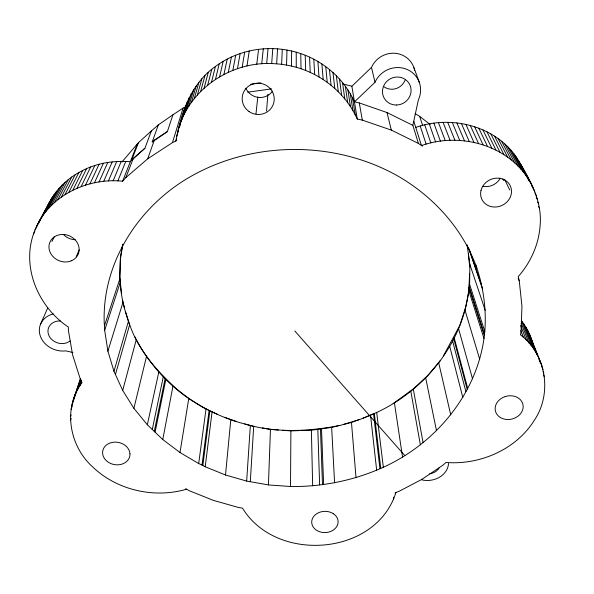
<?xml version="1.0" encoding="UTF-8"?>
<svg xmlns="http://www.w3.org/2000/svg" width="594" height="594" viewBox="0 0 594 594"><rect width="100%" height="100%" fill="white"/><g stroke="black" fill="none" stroke-linecap="round" stroke-linejoin="round"><path stroke-width="0.89" d="M475.66 264.523C483.278 285.974 486.568 308.798 484.786 331.519C479.38 391.208 437.013 442.849 383.338 467.27C354.291 480.412 322.408 486.939 290.518 486.508L290.897 430.895L282.551 430.286M422.549 146.183L418.414 143.436L391.342 130.108L362.325 120.122L357.269 119.06C345.307 92.278 319.921 72.475 291.446 66.068L291.639 51.025C265.577 44.892 236.932 50.468 215.399 66.491C191.105 83.487 180.925 113.112 175.898 141.068L172.453 142.612L147.683 158.806L125.772 177.665L122.624 181.215C85.907 177.272 45.56 197.587 33.568 233.858C21.414 268.302 38.922 307.425 68.377 327.101L68.369 330.234L72.631 354.997L80.22 378.831L82.024 382.633C62.674 407.9 69.29 445.634 92.137 466.409C116.521 490.191 154.076 498.73 186.605 489.204L189.382 490.77L213.313 500.356L238.231 507.402L242.508 508.152C276.195 563.528 376.091 556.066 395.931 492.485L398.99 491.364L421.703 479.462L442.842 465.206L446.035 462.474C480.101 465.117 516.223 449.532 534.503 420.025C552.413 393.25 546.235 354.202 520.381 334.756L521.042 331.63L521.97 306.326L519.253 280.821L518.191 276.641C530.776 262.392 538.981 244.104 540.154 225.052C542.367 199.933 528.749 177.264 516.082 156.794C494.408 125.46 450.846 115.006 415.77 127.42M484.786 331.519L469.624 284.385L469.876 264.464L467.084 244.854M291.446 66.068L286.56 65.073L286.984 50.067M290.518 486.508L268.429 484.927L270.456 429.395L262.251 427.903M122.758 244.193L120.441 256.682L119.973 278.452C120.404 294.401 124.287 310.283 129.863 325.156C138.499 350.393 156.616 370.485 175.876 388.268C186.212 396.829 197.342 404.959 209.541 410.58C220.656 416.297 232.506 420.804 244.646 423.945C274.012 432.774 305.546 431.66 335.476 426.269L341.275 425.126L360.9 419.104L377.108 412.281C425.319 389.738 463.142 342.864 468.852 289.189L469.616 273.611M286.56 65.073L281.63 64.315L282.284 49.347M281.63 64.315L276.663 63.81L277.547 48.864M250.304 481.727L253.697 426.351L244.646 423.945M268.429 484.927L246.666 481.081L250.334 425.735M178.928 127.562C190.622 88.283 231.274 61.828 271.681 63.558L272.795 48.619M266.558 111.085L267.879 94.246M266.691 63.551L268.043 48.611M246.666 481.081L225.505 475.007L230.769 419.965M255.984 113.9L257.789 96.956M261.716 63.796L263.291 48.842M256.757 64.286L258.568 49.317M225.505 475.007L205.212 466.758L212.036 412.132M205.212 466.758L202.866 465.414L209.868 410.855L217.3 414.211M202.027 465.035L209.095 410.499L203.163 407.35M202.866 465.414L198.686 463.535L206.014 409.073M246.978 66.008L249.242 50.973M122.832 244.275L120.337 259.793L119.624 276.663L121.607 293.629M198.686 463.535L179.982 452.517L188.766 398.619C165.86 382.826 147.319 361.249 134.697 336.494M242.174 67.241L244.661 52.146M237.452 68.704L240.162 53.549M232.826 70.404L235.744 55.183M179.982 452.517L162.778 439.545L172.928 386.323M484.281 334.14L469.171 286.85L468.926 290.956L465.629 307.365L459.815 325.423L443.443 355.843M155.086 432.18L165.852 379.351M154.284 431.415L165.125 378.623M228.304 72.327L231.43 57.031M152.272 429.492L163.276 376.796M162.778 439.545L147.334 424.762L158.739 372.327M223.901 74.473L227.227 59.088M418.414 143.436L412.86 125.356L418.376 99.851A24.124 23.032 -31.4 0 0 408.078 69.899L405.331 68.778A24.124 23.032 -31.4 0 0 374.992 82.299L354.447 101.908C343.065 76.27 318.881 57.195 291.639 51.025M182.44 116.966L184.237 110.083M219.624 76.841L223.144 61.36M215.488 79.41L219.201 63.825M147.334 424.762L133.895 408.323L146.421 356.779M211.509 82.187L215.399 66.491M207.692 85.15L211.761 69.335M204.054 88.298L208.279 72.357M133.895 408.323L122.698 390.429L136.204 339.872M200.594 91.617L204.975 75.542M197.327 95.099L201.849 78.891M115.436 374.51L129.603 324.859L125.646 312.028M194.253 98.738L198.916 82.388M191.394 102.517L196.183 86.019M122.698 390.429L113.966 371.295L128.274 321.822M188.751 106.43L193.651 89.776M186.323 110.462L191.327 93.652M175.898 141.068L176.67 138.499M184.125 114.605L189.219 97.624M177.673 132.017L183.026 114.367M180.428 123.166L185.67 105.858M176.663 136.523L178.46 130.583M179.485 127.19L180.257 124.643M181.281 121.25L182.054 118.703M182.158 118.845L187.333 101.7M113.966 371.295L107.9 351.173L122.81 302.873M172.453 142.612L183.101 108.071L185.469 106.994M107.9 351.173L104.663 330.346L119.966 283.286M104.663 330.346L104.492 325.675L119.84 278.89M172.913 114.813L158.353 124.866L152.198 141.988L167.389 131.556L172.913 114.813L183.101 108.071M70.545 420.218L71.124 418.466M70.508 416.617L71.094 414.872M79.93 385.729L81.69 380.494M72.557 402.413L80.405 379.202M71.718 405.917L80.806 379.017M71.102 409.459L72.268 405.999M78.037 388.921L80.992 380.167M73.604 398.945L80.569 378.393M469.163 285.736L469.624 284.385M147.683 158.806L154.329 140.147L167.389 131.556M151.359 130.955L138.506 142.597L131.512 160.38L144.899 148.3L151.359 130.955L158.353 124.866M125.772 177.665L133.338 158.308L144.899 148.3M122.624 181.215L137.355 143.904L138.506 142.597M117.864 180.925L125.772 161.442L130.316 161.731M113.105 180.858L121.228 161.382L125.772 161.442M108.375 181.014L116.706 161.531L121.228 161.382M76.255 256.727L79.158 249.918M103.675 181.4L112.214 161.902L116.706 161.531M40.451 324.465L47.698 307.967M46.391 208.732C57.031 182.106 84.155 164.56 112.214 161.902M99.027 182.002L107.766 162.489M94.431 182.833L103.378 163.291M89.917 183.888L99.057 164.3M85.484 185.157L94.817 165.526M81.148 186.635L90.674 166.951M51.975 241.454L54.41 236.464M76.93 188.328L86.627 168.577M72.824 190.221L82.707 170.404M68.859 192.308L78.905 172.416M65.036 194.587L75.238 174.614M61.368 197.052L71.725 176.99M57.863 199.688L68.362 179.537M54.537 202.502L65.169 182.247M51.388 205.472L62.147 185.105M48.426 208.591L59.303 188.12M43.11 215.243L54.188 194.535M33.568 233.858L34.838 231.482M45.664 211.85L56.645 191.261M38.625 222.394L49.866 201.433M36.717 226.128L51.923 197.936M35.031 229.952L37.214 225.869M38.09 224.235L40.711 219.342M41.587 217.708L42.456 216.075M43.332 214.441L44.208 212.808M45.077 211.174L45.953 209.541M440.458 360.432L427.725 375.594L413.327 388.892L393.221 403.564M121.874 162.058L137.355 143.904M131.512 160.38L133.338 158.308M357.269 119.06L351.878 86.256L371.495 67.389A23.092 22.141 -34.7 0 1 400.475 54.388L403.096 55.465A23.092 22.141 -34.7 0 1 414.694 70.456M152.198 141.988L154.329 140.147M394.965 492.946L395.931 492.485M363.194 418.131L373.567 413.914L379.93 468.636M343.369 424.487L351.47 422.46L358.865 419.728M530.977 183.501C510.625 145.523 460.766 131.564 421.458 145.589L413.855 121.31M300.898 430.576L311.382 430.234L331.66 427.413L339.063 425.564M250.75 84.296L260.825 82.893M247.713 92.196L271.569 88.87M290.897 430.895L298.849 430.643M271.681 63.558L276.663 63.81M270.456 429.395L278.4 429.982M354.447 101.908L359.281 102.933L386.984 112.533L412.86 125.356M72.928 352.502L65.8 350.876A21.815 18.555 18 0 1 40.318 336.085L39.672 333.746A21.815 18.555 18 0 1 53.252 313.936M343.956 84.229L351.878 86.256M225.111 417.478L236.509 421.54M185.618 488.765L186.605 489.204M188.766 398.619L202.97 407.232M415.095 113.58L419.616 116.335L430.264 124.569M294.78 330.932L404.766 455.516M532.84 343.792C530.724 335.513 526.841 327.717 521.614 320.96L531.392 345.953M476.856 267.976C462.808 228.623 433.167 196.235 397.178 175.638C335.113 140.956 255.739 140.763 193.466 174.97C140.229 203.905 101.745 261.635 104.24 323.299L104.492 325.675M520.507 163.929L532.952 187.362M518.399 160.306L528.786 179.737M525.363 173.856L529.18 180.999M531.296 184.972L534.689 191.327M516.082 156.794L526.381 176.091M534.919 192.968L536.204 195.367M513.558 153.4L523.752 172.572M536.196 197.067L537.473 199.487M510.84 150.141L520.923 169.193M537.659 202.034L538.52 203.66M507.929 147.022L517.894 165.956M538.461 206.252L539.322 207.885M504.841 144.06L514.671 162.875M501.574 141.253L511.263 159.957M498.143 138.61L507.677 157.217M494.557 136.152L503.935 154.655M490.815 133.865L500.029 152.287M486.939 131.779L495.975 150.111M482.937 129.878L491.795 148.144M504.61 179.336L509.756 190.065M478.816 128.185L487.488 146.384M502.866 178.868L503.638 180.494M474.591 126.7L483.071 144.839M470.277 125.431L478.549 143.518M465.874 124.369L473.945 142.419M522.408 167.657L524.086 171.473M461.412 123.53L469.267 141.543M456.883 122.913L464.53 140.904M518.191 278.274L519.253 280.821M452.316 122.52L459.749 140.496M447.72 122.349L454.937 140.318M529.239 333.553L541.98 365.911M527.628 330.271L537.629 355.554M534.199 347.223L535.209 349.792M536.568 353.215L537.585 355.784M538.936 359.214L540.629 363.491M541.305 365.206L542.998 369.49M525.824 327.079L535.758 352.257M543.116 371.391L543.792 373.114M523.811 323.968L533.679 349.057M543.696 375.044L544.371 376.767M443.102 122.409L450.104 140.377M521.235 323.218L528.92 342.968M520.626 325.549L526.254 340.095M520.789 330.539L523.403 337.355M438.483 122.691L445.262 140.667M413.966 67.753L419.416 82.677M433.872 123.196L440.429 141.194M429.284 123.923L435.617 141.951M469.111 249.049L481.637 285.528M468.518 247.98L482.58 289.011M467.441 245.842L468.035 247.587M424.725 124.874L430.843 142.939M469.876 264.464L485.209 310.306M419.616 116.335L422.698 125.579M420.218 126.039L426.121 144.149M469.119 287.674L484.221 335.016M468.926 290.956L483.984 338.513M465.057 310.335L479.64 359.103M458.635 328.965L472.534 378.868M454.195 337.815L467.656 388.253M453.742 338.728L467.159 389.219M452.598 341.015L465.896 391.639M449.799 346.599L462.83 397.549M386.984 112.533L391.342 130.108M122.639 300.72L124.51 308.264M371.495 67.389L374.992 82.299M438.751 362.993L450.749 414.902M425.69 377.962L436.508 430.717M413.305 389.1L423.039 442.478M410.84 391.32L420.359 444.817M359.281 102.933L362.325 120.122M352.487 97.832L355.219 114.813M350.312 93.845L352.94 110.67M347.921 89.969L350.438 106.63M394.431 402.91L402.546 457.038M345.322 86.204L347.72 102.717M342.523 82.566L344.787 98.923M339.523 79.061L341.647 95.285M393.48 497.171L393.711 498.99M336.345 75.713L338.313 91.788M376.707 412.615L383.338 467.27M374.317 413.535L380.747 468.235M332.982 72.513L334.793 88.461M370.552 415.414L376.67 470.218M329.447 69.483L331.088 85.306M468.354 253.675L469.706 266.862M325.75 66.632L327.22 82.328M321.903 63.959L323.188 79.544M351.47 422.46L356.014 477.628M317.916 61.479L319.008 76.968M313.795 59.2L314.686 74.592M331.66 427.413L334.585 482.848M309.556 57.128L310.239 72.431M321.517 428.823L323.619 484.333M320.463 428.972L322.483 484.489M317.827 429.336L319.631 484.875M305.212 55.272L305.68 70.493M311.382 430.234L312.667 485.818M300.764 53.631L301.017 68.785M296.235 52.213L296.272 67.308M500.237 178.215A15.036 13.647 -26.6 0 1 482.944 186.308M70.085 340.934A13.09 11.13 18 0 1 49.072 335.885A13.09 11.13 18 0 1 60.291 320.953M439.174 467.931A12.125 9.95 -7.9 0 1 429.618 473.804M448.515 463.431A20.218 16.587 -7.9 0 1 440.807 476.388L438.728 477.658A20.218 16.587 -7.9 0 1 421.785 479.863M405.086 80.131A13.855 13.283 -34.7 0 1 383.806 86.642M272.52 91.179A15.333 14.998 20.3 0 1 252.168 95.322L250.579 94.246A15.333 14.998 20.3 0 1 245.909 88.313M75.29 239.664A14.702 13.009 23.7 0 1 73.493 239.553L71.696 239.241A14.702 13.009 23.7 0 1 63.803 234.845M481.006 190.488L480.687 192.3A15.734 14.159 -25.3 0 0 498.693 206.578A15.734 14.159 -25.3 0 0 510.038 185.35A15.734 14.159 -25.3 0 0 485.944 182.462L484.556 183.843A15.734 14.159 -25.3 0 0 481.006 190.488M129.952 453.838L129.915 455.256A13.773 11.279 10.6 0 1 127.68 460.439L126.648 461.508A13.773 11.279 10.6 0 1 104.863 459.073A13.773 11.279 10.6 0 1 112.036 442.441A13.773 11.279 10.6 0 1 129.952 453.838M71.25 260.751L70.805 261.048A15.37 13.469 22.7 0 1 63.506 261.865L61.628 261.538A15.37 13.469 22.7 0 1 50.349 241.275A15.37 13.469 22.7 0 1 73.864 238.639A15.37 13.469 22.7 0 1 72.431 260.328L71.25 260.751M505.182 396.584L503.519 397.215A14.145 11.739 -13.8 0 0 498.299 415.934A14.145 11.739 -13.8 0 0 520.604 413.639A14.145 11.739 -13.8 0 0 513.892 396.153L512.191 395.864A14.145 11.739 -13.8 0 0 505.182 396.584M333.308 513.691L331.964 512.919A13.209 10.618 -1.6 0 0 312.258 519.022A13.209 10.618 -1.6 0 0 324.621 532.58A13.209 10.618 -1.6 0 0 337.696 519.208L337.184 517.946A13.209 10.618 -1.6 0 0 333.308 513.691M248.983 111.345L248.426 111.085A16.068 15.622 16.3 0 1 243.525 104.908L242.835 103.059A16.068 15.622 16.3 0 1 257.952 83.167A16.068 15.622 16.3 0 1 273.708 103.044A16.068 15.622 16.3 0 1 250.081 112.207L248.983 111.345M396.584 105.019A14.471 13.818 -31.3 0 0 409.244 83.687A14.471 13.818 -31.3 0 0 384.481 84.37A14.471 13.818 -31.3 0 0 396.584 105.019"/></g></svg>
